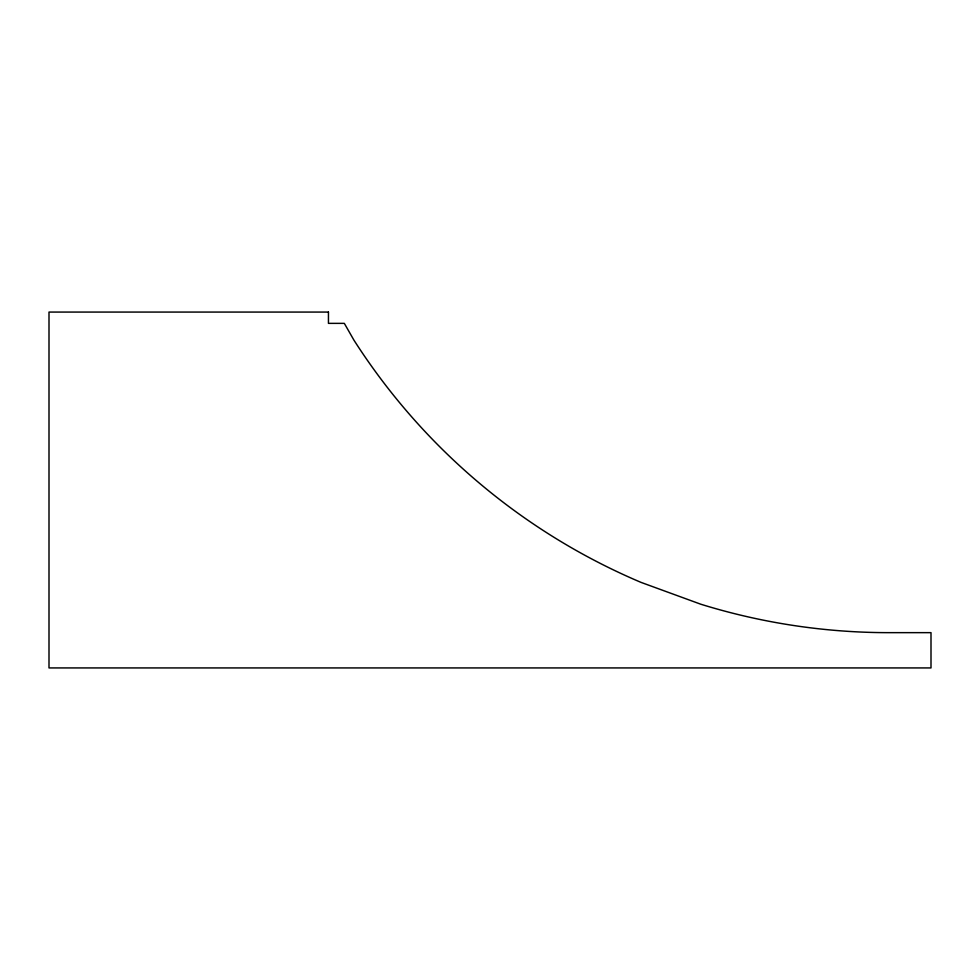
<?xml version="1.0" encoding="UTF-8"?>
<svg xmlns="http://www.w3.org/2000/svg" width="980" height="980" viewBox="0 0 980 980"><rect width="100%" height="100%" fill="white"/><g stroke="black" fill="none" stroke-linecap="round" stroke-linejoin="round"><path stroke-width="1.47" d="M328.447 312.069L49 312.069L49 667.931L931 667.931L931 632.651L888.664 632.651A635.04 635.04 0 0 1 700.798 604.219L641.104 582.414A635.04 635.04 0 0 1 353.915 340.121L344.323 323.363L328.447 323.363L328.447 312.069"/></g></svg>
